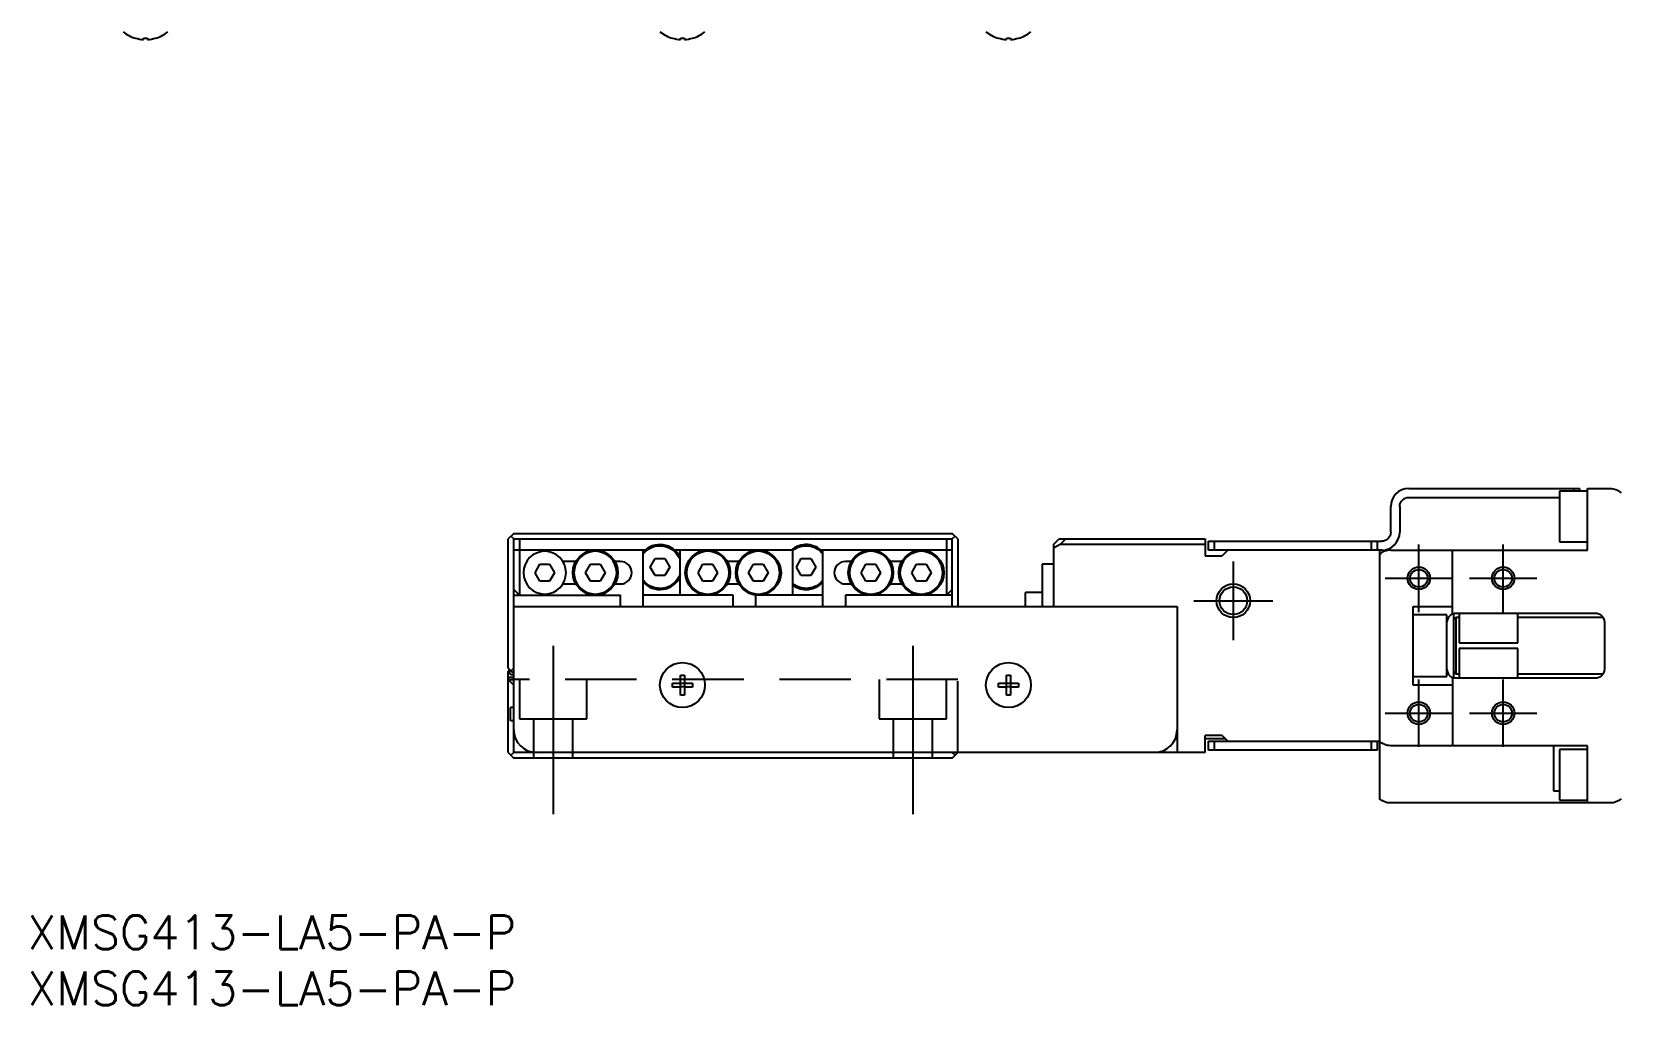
# Model space of a CAD drawing. Extents: x 0 to 517, y -8 to 216.
# Drawn here: x 0.4 to 141.8, y -8 to 78.6 of the extents above; entities that cross this region are included whole.
import ezdxf

# ---------------------------------------------------------------- set-up
doc = ezdxf.new("R2010")
doc.units = 0
doc.header["$LTSCALE"] = 0.5
doc.linetypes.add('CENTER', pattern=[50.8, 31.75, -6.35, 6.35, -6.35])
doc.linetypes.add('DASHED', pattern=[19.05, 12.7, -6.35])
for name, color, linetype in [('MSM_CENTER', 1, 'CENTER'), ('MSM_CONTINUOUS', 7, 'CONTINUOUS'), ('MSM_DASHED', 4, 'DASHED'), ('MSM_NARROW', 5, 'CONTINUOUS'), ('MSM_PART_NUMBER', 7, 'CONTINUOUS')]:
    doc.layers.add(name, color=color, linetype=linetype)
doc.styles.get("Standard").update_dxf_attribs({"font": 'txt.shx', "height": 1, "bigfont": 'bigfont.shx'})

# ---------------------------------------------------------------- blocks, each defined once
blk = doc.blocks.new('*U2')
at = {"layer": 'MSM_PART_NUMBER'}
blk.add_text('XMSG413-LA5-PA-P', height=3, dxfattribs=at).set_placement((0, -3))
blk = doc.blocks.new('*U3')
at = {"layer": 'MSM_PART_NUMBER'}
blk.add_text('XMSG413-LA5-PA-P', height=3, dxfattribs=at).set_placement((0, -8))

msp = doc.modelspace()

# ---------------------------------------------------------------- linework, layer by layer
at = {"layer": 'MSM_CENTER'}
for p, q in [((123.76, 27), (123.76, 33)), ((131.26, 27), (131.26, 33)), ((107.26, 31.5), (107.26, 24.5)), ((120.76, 30), (126.76, 30)), ((128.26, 30), (134.26, 30)), ((103.76, 28), (110.76, 28)), ((46.76, 24), (46.76, 9)), ((78.76, 24), (78.76, 9)), ((123.76, 15), (123.76, 21)), ((131.26, 15), (131.26, 21)), ((120.76, 18), (126.76, 18)), ((128.26, 18), (134.26, 18))]:
    msp.add_line(p, q, dxfattribs=at)
at = {"layer": 'MSM_CONTINUOUS'}
for p, q in [((9.61, 78.07), (9.61, 78.07)), ((10.32, 78.07), (10.68, 78.07)), ((10.32, 77.95), (10.32, 78.07)), ((10.68, 78.07), (10.68, 77.95)), ((11.39, 78.07), (11.39, 78.07)), ((57.37, 78.07), (57.37, 78.07)), ((58.08, 78.07), (58.44, 78.07)), ((58.08, 77.95), (58.08, 78.07)), ((58.44, 78.07), (58.44, 77.95)), ((59.15, 78.07), (59.15, 78.07)), ((86.37, 78.07), (86.37, 78.07)), ((87.08, 78.07), (87.44, 78.07)), ((87.08, 77.95), (87.08, 78.07)), ((87.44, 78.07), (87.44, 77.95)), ((88.15, 78.07), (88.15, 78.07)), ((122.86, 38), (138.06, 38)), ((122.86, 37.2), (136.26, 37.2)), ((136.26, 37.75), (136.26, 33.25)), ((138.76, 37.75), (136.26, 37.75)), ((137.56, 37.75), (137.56, 38)), ((138.06, 38), (138.06, 37.75)), ((138.76, 38), (140.76, 38)), ((138.76, 32.5), (138.76, 38)), ((121.26, 34.1), (121.26, 36.4)), ((122.06, 36.4), (122.06, 34.1)), ((43.26, 34), (42.76, 33.5)), ((43.26, 34), (82.26, 34)), ((82.76, 33.5), (82.26, 34)), ((42.76, 22), (42.76, 33.5)), ((43.26, 33.5), (43.01, 33.75)), ((43.26, 14.5), (43.26, 33.5)), ((43.26, 33.5), (82.26, 33.5)), ((43.76, 33.5), (43.76, 28.5)), ((81.76, 33.5), (81.76, 28.5)), ((82.51, 33.75), (82.26, 33.5)), ((82.26, 27.5), (82.26, 33.5)), ((82.76, 33.5), (82.76, 27.5)), ((91.26, 33), (91.76, 33.5)), ((91.26, 33), (91.26, 27.5)), ((91.87, 33), (91.26, 32.69)), ((91.76, 33.5), (104.76, 33.5)), ((92.37, 33.5), (91.87, 33)), ((104.76, 33), (91.87, 33)), ((104.76, 33.5), (104.76, 32)), ((105.06, 32.5), (105.06, 33.3)), ((105.06, 33.3), (120.46, 33.3)), ((105.56, 33.3), (105.56, 32.5)), ((119.56, 32.5), (119.56, 33.3)), ((120.06, 33.3), (120.06, 32.5)), ((136.26, 33.25), (138.76, 33.25)), ((54.94, 32.5), (43.26, 32.5)), ((45.15, 30.5), (45.58, 31.25)), ((45.58, 31.25), (46.44, 31.25)), ((46.44, 31.25), (46.88, 30.5)), ((48.78, 31.5), (47.63, 31.5)), ((49.65, 30.5), (50.08, 31.25)), ((50.08, 31.25), (50.94, 31.25)), ((50.94, 31.25), (51.38, 30.5)), ((52.76, 31.5), (52.24, 31.5)), ((54.76, 27.5), (54.76, 32.5)), ((55.4, 31), (55.83, 31.75)), ((55.83, 31.75), (56.69, 31.75)), ((56.69, 31.75), (57.13, 31)), ((68.06, 32.5), (57.58, 32.5)), ((58.06, 28.5), (58.06, 32.5)), ((59.65, 30.5), (60.08, 31.25)), ((60.08, 31.25), (60.94, 31.25)), ((60.94, 31.25), (61.38, 30.5)), ((63.28, 31.5), (62.24, 31.5)), ((64.15, 30.5), (64.58, 31.25)), ((64.58, 31.25), (65.44, 31.25)), ((65.44, 31.25), (65.88, 30.5)), ((68.06, 32.5), (68.06, 28.5)), ((68.4, 31), (68.83, 31.75)), ((68.83, 31.75), (69.69, 31.75)), ((69.69, 31.75), (70.13, 31)), ((82.26, 32.5), (70.58, 32.5)), ((70.76, 27.5), (70.76, 32.5)), ((73.28, 31.5), (72.76, 31.5)), ((74.15, 30.5), (74.58, 31.25)), ((74.58, 31.25), (75.44, 31.25)), ((75.44, 31.25), (75.88, 30.5)), ((77.78, 31.5), (76.74, 31.5)), ((78.65, 30.5), (79.08, 31.25)), ((79.08, 31.25), (79.94, 31.25)), ((79.94, 31.25), (80.38, 30.5)), ((90.26, 31.25), (90.26, 27.5)), ((91.26, 31.25), (90.26, 31.25)), ((104.76, 32), (106.26, 32)), ((120.46, 32.5), (105.06, 32.5)), ((106.76, 32.5), (106.26, 32)), ((120.26, 32.5), (120.26, 15.5)), ((121.26, 32.5), (138.76, 32.5)), ((126.76, 26.87), (126.76, 32.5)), ((45.58, 29.75), (45.15, 30.5)), ((46.44, 29.75), (45.58, 29.75)), ((46.88, 30.5), (46.44, 29.75)), ((50.08, 29.75), (49.65, 30.5)), ((50.94, 29.75), (50.08, 29.75)), ((51.38, 30.5), (50.94, 29.75)), ((55.83, 30.25), (55.4, 31)), ((56.69, 30.25), (55.83, 30.25)), ((57.13, 31), (56.69, 30.25)), ((60.08, 29.75), (59.65, 30.5)), ((60.94, 29.75), (60.08, 29.75)), ((61.38, 30.5), (60.94, 29.75)), ((64.58, 29.75), (64.15, 30.5)), ((65.44, 29.75), (64.58, 29.75)), ((65.88, 30.5), (65.44, 29.75)), ((68.83, 30.25), (68.4, 31)), ((69.69, 30.25), (68.83, 30.25)), ((70.13, 31), (69.69, 30.25)), ((74.58, 29.75), (74.15, 30.5)), ((75.44, 29.75), (74.58, 29.75)), ((75.88, 30.5), (75.44, 29.75)), ((79.08, 29.75), (78.65, 30.5)), ((79.94, 29.75), (79.08, 29.75)), ((80.38, 30.5), (79.94, 29.75)), ((43.76, 28.5), (43.26, 29)), ((43.26, 28.5), (52.76, 28.5)), ((47.63, 29.5), (48.78, 29.5)), ((52.24, 29.5), (52.76, 29.5)), ((52.76, 27.5), (52.76, 28.5)), ((62.76, 28.5), (54.76, 28.5)), ((62.24, 29.5), (63.28, 29.5)), ((62.76, 27.5), (62.76, 28.5)), ((64.76, 28.5), (64.76, 27.5)), ((70.76, 28.5), (64.76, 28.5)), ((72.76, 29.5), (73.28, 29.5)), ((82.26, 28.5), (72.76, 28.5)), ((72.76, 28.5), (72.76, 27.5)), ((76.74, 29.5), (77.78, 29.5)), ((82.26, 29), (81.76, 28.5)), ((88.76, 27.5), (88.76, 28.75)), ((90.26, 28.75), (88.76, 28.75)), ((43.26, 27.5), (102.26, 27.5)), ((102.26, 27.5), (102.26, 14.5)), ((123.26, 27.5), (126.76, 27.5)), ((123.26, 20.5), (123.26, 27.5)), ((126.76, 26.87), (126.85, 26.87)), ((126.77, 26.85), (126.85, 26.87)), ((126.86, 21.12), (126.86, 26.88)), ((127.06, 26.9), (139.46, 26.9)), ((127.36, 26.9), (127.36, 24.25)), ((132.56, 24.25), (132.56, 26.9)), ((126.26, 26.75), (123.26, 26.75)), ((126.26, 21.25), (126.26, 26.75)), ((127.06, 26.5), (126.86, 26.3)), ((127.06, 26.5), (127.06, 21.5)), ((127.36, 26.5), (127.06, 26.5)), ((140.15, 26.5), (132.56, 26.5)), ((140.26, 26.1), (140.26, 21.9)), ((127.36, 24.25), (132.56, 24.25)), ((127.36, 23.75), (127.36, 21.1)), ((132.56, 23.75), (127.36, 23.75)), ((132.56, 21.1), (132.56, 23.75)), ((42.76, 22), (43.26, 21.5)), ((42.76, 21.7), (42.86, 21.8)), ((42.76, 14.5), (42.76, 21.7)), ((42.86, 21.7), (42.86, 21.9)), ((43.01, 21.75), (43.26, 22)), ((43.16, 21.4), (43.26, 21.4)), ((58.08, 21.39), (58.44, 21.39)), ((58.08, 20.68), (58.08, 21.39)), ((58.44, 21.39), (58.44, 20.68)), ((87.08, 21.39), (87.44, 21.39)), ((87.08, 20.68), (87.08, 21.39)), ((87.44, 21.39), (87.44, 20.68)), ((123.26, 21.25), (126.26, 21.25)), ((126.86, 21.7), (127.06, 21.5)), ((127.06, 21.5), (127.36, 21.5)), ((132.56, 21.5), (140.15, 21.5)), ((42.76, 21.2), (43.26, 21.2)), ((43.26, 20.5), (42.76, 21)), ((42.76, 21), (43.26, 21)), ((57.37, 20.68), (58.08, 20.68)), ((57.37, 20.32), (57.37, 20.68)), ((58.08, 20.32), (57.37, 20.32)), ((58.09, 20.67), (58.08, 20.68)), ((58.09, 20.33), (58.08, 20.32)), ((58.08, 19.61), (58.08, 20.32)), ((58.09, 20.67), (58.43, 20.67)), ((58.09, 20.33), (58.09, 20.67)), ((58.43, 20.33), (58.09, 20.33)), ((58.43, 20.67), (58.44, 20.68)), ((58.43, 20.67), (58.43, 20.33)), ((58.43, 20.33), (58.44, 20.32)), ((58.44, 20.68), (59.15, 20.68)), ((58.44, 20.32), (58.44, 19.61)), ((59.15, 20.32), (58.44, 20.32)), ((59.15, 20.68), (59.15, 20.32)), ((86.37, 20.32), (86.37, 20.68)), ((86.37, 20.68), (87.08, 20.68)), ((87.08, 20.32), (86.37, 20.32)), ((87.09, 20.67), (87.08, 20.68)), ((87.09, 20.33), (87.08, 20.32)), ((87.08, 19.61), (87.08, 20.32)), ((87.09, 20.33), (87.09, 20.67)), ((87.09, 20.67), (87.43, 20.67)), ((87.43, 20.33), (87.09, 20.33)), ((87.43, 20.67), (87.44, 20.68)), ((87.43, 20.67), (87.43, 20.33)), ((87.43, 20.33), (87.44, 20.32)), ((87.44, 20.68), (88.15, 20.68)), ((88.15, 20.32), (87.44, 20.32)), ((87.44, 20.32), (87.44, 19.61)), ((88.15, 20.68), (88.15, 20.32)), ((126.76, 20.5), (123.26, 20.5)), ((126.76, 21.13), (126.76, 15.1)), ((126.76, 21.13), (126.85, 21.13)), ((126.85, 21.13), (126.77, 21.16)), ((139.46, 21.1), (127.06, 21.1)), ((42.96, 17.3), (42.96, 18.5)), ((43.26, 18.5), (42.96, 18.5)), ((58.44, 19.61), (58.08, 19.61)), ((87.44, 19.61), (87.08, 19.61)), ((43.26, 17.3), (42.96, 17.3)), ((106.26, 16), (104.76, 16)), ((104.76, 14.5), (104.76, 16)), ((104.76, 15.75), (106.51, 15.75)), ((106.26, 16), (106.76, 15.5)), ((42.76, 14.5), (43.26, 14)), ((43.01, 14.25), (43.26, 14.5)), ((104.76, 14.5), (43.26, 14.5)), ((82.26, 14.5), (82.51, 14.25)), ((82.26, 14), (82.76, 14.5)), ((105.06, 14.7), (105.06, 15.5)), ((105.06, 15.5), (120.26, 15.5)), ((120.06, 14.7), (105.06, 14.7)), ((105.56, 15.5), (105.56, 14.7)), ((119.56, 14.7), (119.56, 15.5)), ((120.06, 15.5), (120.06, 14.7)), ((120.26, 15.48), (120.26, 10.38)), ((138.76, 15.1), (121.26, 15.1)), ((135.76, 11.05), (135.76, 15.1)), ((136.26, 14.75), (136.26, 10.25)), ((138.76, 14.75), (136.26, 14.75)), ((138.76, 10), (138.76, 15.1)), ((82.26, 14), (43.26, 14)), ((140.76, 10), (121.26, 10)), ((136.26, 11.05), (135.76, 11.05)), ((136.26, 10.25), (138.76, 10.25))]:
    msp.add_line(p, q, dxfattribs=at)
at = {"layer": 'MSM_CONTINUOUS', "extrusion": (0, 0, -1)}
for centre in [(-46.01, 30.5), (-50.51, 30.5), (-60.51, 30.5), (-65.01, 30.5), (-75.01, 30.5), (-79.51, 30.5)]:
    msp.add_circle(centre, 1.9, dxfattribs=at)
at = {"layer": 'MSM_CONTINUOUS'}
for centre, radius in [((50.51, 30.5), 2), ((60.51, 30.5), 2), ((65.01, 30.5), 2), ((75.01, 30.5), 2), ((79.51, 30.5), 2), ((123.76, 30), 0.783), ((131.26, 30), 0.783), ((107.26, 28), 1.23), ((58.26, 20.5), 2), ((87.26, 20.5), 2), ((123.76, 18), 0.783), ((131.26, 18), 0.783)]:
    msp.add_circle(centre, radius, dxfattribs=at)
for centre, radius, start, end in [((10.5, 81.14), 3.2, 231.3178, 253.8775), ((10.5, 81.14), 3.19, 253.8933, 266.7703), ((10.5, 81.14), 3.19, 273.2297, 286.1067), ((10.5, 81.14), 3.2, 286.1225, 308.6822), ((58.26, 81.14), 3.2, 231.3178, 253.8775), ((58.26, 81.14), 3.19, 253.8933, 266.7703), ((58.26, 81.14), 3.19, 273.2297, 286.1067), ((58.26, 81.14), 3.2, 286.1225, 308.6822), ((87.26, 81.14), 3.2, 231.3178, 253.8775), ((87.26, 81.14), 3.19, 253.8933, 266.7703), ((87.26, 81.14), 3.19, 273.2297, 286.1067), ((87.26, 81.14), 3.2, 286.1225, 308.6822), ((122.86, 36.4), 1.6, 90, 180), ((120.46, 34.1), 1.6, 270, 0), ((56.26, 31), 2, 25.8419, 138.5904), ((69.26, 31), 2, 41.4096, 131.4096), ((52.76, 30.5), 1, 270, 90), ((72.76, 30.5), 1, 90, 270), ((121.26, 31), 1.5, 90, 131.8103), ((56.26, 31), 2, 221.4096, 334.1581), ((66.06, 30.5), 1, 334.6316, 25.3684), ((69.26, 31), 2, 233.1301, 318.5904), ((127.06, 26.1), 0.8, 111.0178, 180.0007), ((43.16, 21.7), 0.3, 180, 270), ((127.06, 21.9), 0.8, 179.9994, 248.4559), ((45.26, 16.5), 2, 180, 270), ((100.26, 16.5), 2, 270, 0)]:
    msp.add_arc(centre, radius, start, end, dxfattribs=at)
at = {"layer": 'MSM_CONTINUOUS', "extrusion": (0, 0, -1)}
for centre, radius, start, end in [((-122.86, 36.4), 0.8, 0, 90), ((-140.76, 36.5), 1.5, 90, 131.8103), ((-120.46, 34.1), 0.8, 180, 270), ((-56.26, 31), 1.9, 37.8636, 161.3283), ((-69.26, 31), 1.9, 50.8333, 142.1364), ((-56.26, 31), 1.9, 198.6717, 322.1364), ((-69.26, 31), 1.9, 217.8636, 309.1667), ((-127.06, 26.1), 0.8, 74.8734, 90), ((-139.46, 26.1), 0.8, 90, 180), ((-139.46, 21.9), 0.8, 180, 270), ((-127.06, 21.9), 0.8, 270, 285.1266), ((-121.26, 16.6), 1.5, 270, 311.8103), ((-121.26, 11.5), 1.5, 270, 311.8103), ((-140.76, 11.5), 1.5, 228.1897, 270)]:
    msp.add_arc(centre, radius, start, end, dxfattribs=at)
at = {"layer": 'MSM_DASHED'}
for p, q in [((82.76, 21), (43.26, 21)), ((43.76, 21), (43.76, 17.5)), ((49.76, 17.5), (49.76, 21)), ((75.76, 21), (75.76, 17.5)), ((81.76, 17.5), (81.76, 21)), ((82.76, 14.5), (82.76, 21)), ((43.76, 17.5), (49.76, 17.5)), ((45.01, 17.5), (45.01, 14)), ((48.51, 14), (48.51, 17.5)), ((75.76, 17.5), (81.76, 17.5)), ((77.01, 17.5), (77.01, 14)), ((80.51, 14), (80.51, 17.5))]:
    msp.add_line(p, q, dxfattribs=at)
at = {"layer": 'MSM_NARROW'}
for centre, radius in [((123.76, 30), 1), ((131.26, 30), 1), ((107.26, 28), 1.5), ((123.76, 18), 1), ((131.26, 18), 1)]:
    msp.add_circle(centre, radius, dxfattribs=at)

# ---------------------------------------------------------------- block references
at = {"layer": 'MSM_CONTINUOUS'}
for name in ['*U2', '*U3']:
    msp.add_blockref(name, (0, 0), dxfattribs=at)

doc.saveas('drawing.dxf')
